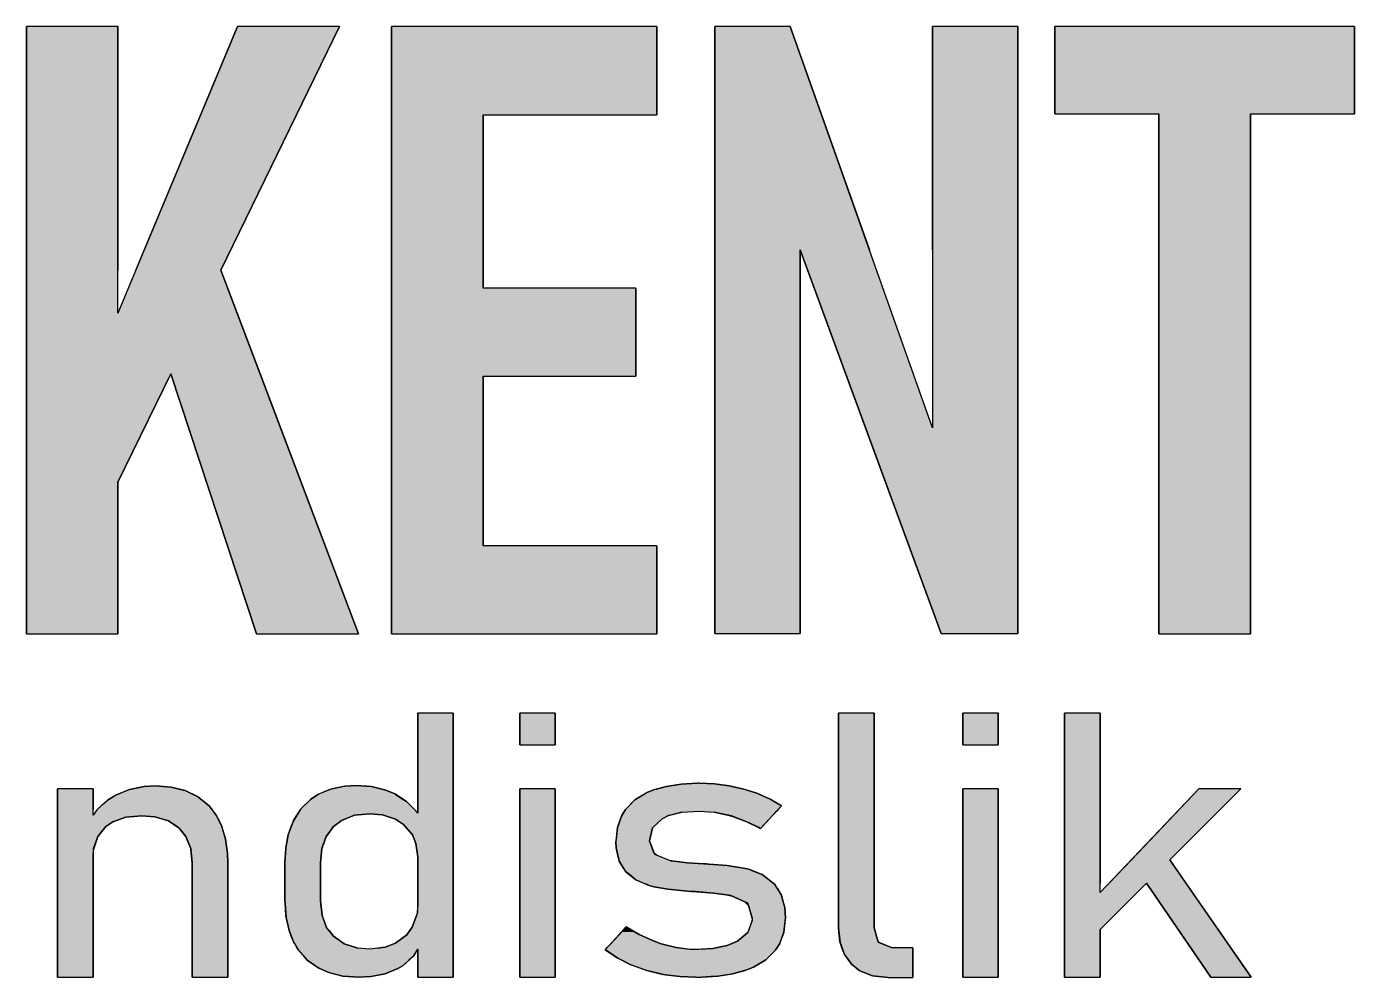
# Model space of a CAD drawing. Extents: x -2905 to 5507, y 1609 to 5809.
# Drawn here: x 5002.2 to 5058.1, y 1813.9 to 1853.9 of the extents above; entities that cross this region are included whole.
import ezdxf

# ---------------------------------------------------------------- set-up
doc = ezdxf.new("R2010")
doc.units = 0
doc.header["$MEASUREMENT"] = 0
doc.layers.get('0').update_dxf_attribs({"linetype": 'CONTINUOUS'})

# ---------------------------------------------------------------- blocks, each defined once
blk = doc.blocks.new('*U94')
at = {"color": 152, "linetype": 'Continuous'}
for p, q in [((163.359, -33.675), (163.359, -30)), ((175.961, -30), (175.961, -33.675)), ((167.738, -55.556), (167.738, -33.675)), ((171.582, -33.675), (171.582, -55.556))]:
    blk.add_line(p, q, dxfattribs=at)
at = {"color": 152, "linetype": 'Continuous', "extrusion": (0, 0, -1)}
for points in [[(-163.359, -30), (-175.961, -33.675), (-163.359, -33.675)], [(-163.359, -30), (-175.961, -30), (-175.961, -33.675)], [(-167.738, -33.675), (-171.582, -55.556), (-167.738, -55.556)], [(-167.738, -33.675), (-171.582, -33.675), (-171.582, -55.556)]]:
    blk.add_solid(points, dxfattribs=at)
blk = doc.blocks.new('*U95')
at = {"color": 152, "linetype": 'Continuous'}
for p, q in [((149.058, -39.401), (149.058, -30)), ((152.219, -30), (155.558, -39.401)), ((158.215, -39.401), (158.215, -30)), ((161.795, -30), (161.795, -39.401)), ((149.058, -55.542), (149.058, -39.401)), ((155.395, -46.879), (152.645, -39.401)), ((152.645, -39.401), (152.645, -55.542)), ((161.795, -39.401), (161.795, -46.879)), ((158.581, -55.542), (155.395, -46.879)), ((161.795, -46.879), (161.795, -55.542))]:
    blk.add_line(p, q, dxfattribs=at)
at = {"color": 152, "linetype": 'Continuous', "extrusion": (0, 0, -1)}
for points in [[(-149.058, -30), (-155.558, -39.401), (-149.058, -39.401)], [(-149.058, -30), (-152.219, -30), (-155.558, -39.401)], [(-158.215, -30), (-161.795, -39.401), (-158.215, -39.401)], [(-158.215, -30), (-161.795, -30), (-161.795, -39.401)], [(-149.058, -39.401), (-152.645, -55.542), (-149.058, -55.542)], [(-149.058, -39.401), (-152.645, -39.401), (-152.645, -55.542)], [(-152.645, -39.401), (-158.215, -46.879), (-155.395, -46.879)], [(-152.645, -39.401), (-155.558, -39.401), (-158.215, -46.879)], [(-158.215, -39.401), (-161.795, -46.879), (-158.215, -46.879)], [(-158.215, -39.401), (-161.795, -39.401), (-161.795, -46.879)], [(-155.395, -46.879), (-161.795, -55.542), (-158.581, -55.542)], [(-155.395, -46.879), (-161.795, -46.879), (-161.795, -55.542)]]:
    blk.add_solid(points, dxfattribs=at)
blk = doc.blocks.new('*U96')
at = {"color": 152, "linetype": 'Continuous'}
for p, q in [((135.462, -33.709), (135.462, -30)), ((146.615, -30), (146.615, -33.709)), ((135.462, -41.005), (135.462, -33.709)), ((139.306, -33.709), (139.306, -41.005)), ((135.462, -44.713), (135.462, -41.005)), ((145.735, -41.005), (145.735, -44.713)), ((135.462, -51.847), (135.462, -44.713)), ((139.306, -44.713), (139.306, -51.847)), ((135.462, -55.556), (135.462, -51.847)), ((146.615, -51.847), (146.615, -55.556))]:
    blk.add_line(p, q, dxfattribs=at)
at = {"color": 152, "linetype": 'Continuous', "extrusion": (0, 0, -1)}
for points in [[(-135.462, -30), (-146.615, -33.709), (-135.462, -33.709)], [(-135.462, -30), (-146.615, -30), (-146.615, -33.709)], [(-135.462, -33.709), (-139.306, -41.005), (-135.462, -41.005)], [(-135.462, -33.709), (-139.306, -33.709), (-139.306, -41.005)], [(-135.462, -41.005), (-145.735, -44.713), (-135.462, -44.713)], [(-135.462, -41.005), (-145.735, -41.005), (-145.735, -44.713)], [(-135.462, -44.713), (-139.306, -51.847), (-135.462, -51.847)], [(-135.462, -44.713), (-139.306, -44.713), (-139.306, -51.847)], [(-135.462, -51.847), (-146.615, -55.556), (-135.462, -55.556)], [(-135.462, -51.847), (-146.615, -51.847), (-146.615, -55.556)]]:
    blk.add_solid(points, dxfattribs=at)
blk = doc.blocks.new('*U97')
at = {"color": 152, "linetype": 'Continuous'}
for p, q in [((120.105, -40.253), (120.105, -30)), ((123.949, -30), (123.949, -40.253)), ((124.7, -40.253), (128.978, -30)), ((133.262, -30), (128.281, -40.253)), ((120.105, -42.054), (120.105, -40.253)), ((128.281, -40.253), (128.962, -42.054)), ((120.105, -44.612), (120.105, -42.054)), ((128.962, -42.054), (129.931, -44.612)), ((120.105, -49.173), (120.105, -44.612)), ((126.169, -44.612), (123.949, -49.173)), ((129.783, -55.556), (126.169, -44.612)), ((129.931, -44.612), (134.074, -55.556)), ((120.105, -55.556), (120.105, -49.173)), ((123.949, -49.173), (123.949, -55.556))]:
    blk.add_line(p, q, dxfattribs=at)
at = {"color": 152, "linetype": 'Continuous', "extrusion": (0, 0, -1)}
for points in [[(-120.105, -30), (-123.949, -40.253), (-120.105, -40.253)], [(-120.105, -30), (-123.949, -30), (-123.949, -40.253)], [(-128.978, -30), (-128.281, -40.253), (-124.7, -40.253)], [(-128.978, -30), (-133.262, -30), (-128.281, -40.253)], [(-120.105, -40.253), (-123.949, -42.054), (-120.105, -42.054)], [(-120.105, -40.253), (-123.949, -40.253), (-123.949, -42.054)], [(-124.7, -40.253), (-128.962, -42.054), (-123.949, -42.054)], [(-124.7, -40.253), (-128.281, -40.253), (-128.962, -42.054)], [(-120.105, -42.054), (-129.931, -44.612), (-120.105, -44.612)], [(-120.105, -42.054), (-128.962, -42.054), (-129.931, -44.612)], [(-120.105, -44.612), (-123.949, -49.173), (-120.105, -49.173)], [(-120.105, -44.612), (-126.169, -44.612), (-123.949, -49.173)], [(-126.169, -44.612), (-134.074, -55.556), (-129.783, -55.556)], [(-126.169, -44.612), (-129.931, -44.612), (-134.074, -55.556)], [(-120.105, -49.173), (-123.949, -55.556), (-120.105, -55.556)], [(-120.105, -49.173), (-123.949, -49.173), (-123.949, -55.556)]]:
    blk.add_solid(points, dxfattribs=at)
blk = doc.blocks.new('*U106')
at = {"color": 8, "linetype": 'Continuous'}
for p, q in [((146.596, -62.088), (147.024, -61.971)), ((147.024, -61.971), (147.188, -61.947)), ((147.188, -61.947), (147.64, -61.879)), ((147.64, -61.879), (147.867, -61.867)), ((147.867, -61.867), (148.322, -61.842)), ((148.409, -61.842), (149.042, -61.867)), ((149.042, -61.867), (149.137, -61.879)), ((149.137, -61.879), (149.658, -61.947)), ((149.658, -61.947), (149.765, -61.971)), ((149.765, -61.971), (150.273, -62.088)), ((145.451, -62.789), (145.689, -62.543)), ((145.689, -62.543), (145.74, -62.513)), ((145.74, -62.513), (146.155, -62.26)), ((146.155, -62.26), (146.206, -62.23)), ((146.206, -62.23), (146.483, -62.119)), ((146.483, -62.119), (146.596, -62.088)), ((150.273, -62.088), (150.372, -62.119)), ((150.372, -62.119), (150.728, -62.23)), ((150.728, -62.23), (150.826, -62.26)), ((150.826, -62.26), (151.386, -62.513)), ((151.386, -62.513), (151.44, -62.543)), ((151.44, -62.543), (151.866, -62.789)), ((145.142, -63.196), (145.228, -63.06)), ((145.228, -63.06), (145.26, -63.01)), ((145.26, -63.01), (145.302, -62.943)), ((145.302, -62.943), (145.451, -62.789)), ((147.67, -63.06), (147.129, -63.196)), ((149.76, -63.216), (149.03, -63.06)), ((151.613, -63.06), (151.467, -63.216)), ((151.66, -63.01), (151.613, -63.06)), ((151.722, -62.943), (151.66, -63.01)), ((151.866, -62.789), (151.722, -62.943)), ((144.957, -63.706), (145.093, -63.331)), ((145.093, -63.331), (145.14, -63.202)), ((145.14, -63.202), (145.142, -63.196)), ((146.84, -63.331), (146.453, -63.706)), ((147.104, -63.202), (146.84, -63.331)), ((147.129, -63.196), (147.104, -63.202)), ((150.408, -63.46), (149.76, -63.216)), ((150.942, -63.718), (150.408, -63.46)), ((151.239, -63.46), (150.998, -63.718)), ((151.467, -63.216), (151.239, -63.46)), ((144.9, -64.259), (144.956, -63.718)), ((144.956, -63.718), (144.957, -63.706)), ((146.44, -63.718), (146.302, -64.259)), ((146.453, -63.706), (146.44, -63.718)), ((150.98, -63.737), (150.942, -63.718)), ((150.998, -63.718), (150.98, -63.737)), ((144.896, -64.297), (144.9, -64.259)), ((144.908, -64.561), (144.896, -64.297)), ((144.966, -64.827), (144.908, -64.561)), ((146.302, -64.259), (146.316, -64.297)), ((146.316, -64.297), (146.416, -64.561)), ((146.416, -64.561), (146.516, -64.827)), ((145.028, -65.106), (144.966, -64.827)), ((145.031, -65.121), (145.028, -65.106)), ((145.07, -65.183), (145.031, -65.121)), ((145.098, -65.226), (145.07, -65.183)), ((145.102, -65.232), (145.098, -65.226)), ((145.109, -65.244), (145.102, -65.232)), ((145.149, -65.306), (145.109, -65.244)), ((145.204, -65.392), (145.149, -65.306)), ((146.516, -64.827), (147.206, -65.106)), ((147.206, -65.106), (147.344, -65.121)), ((147.344, -65.121), (147.886, -65.183)), ((147.886, -65.183), (148.599, -65.226)), ((148.599, -65.226), (148.692, -65.232)), ((148.692, -65.232), (148.778, -65.244)), ((148.806, -65.244), (149.571, -65.306)), ((149.571, -65.306), (150.174, -65.392)), ((145.243, -65.453), (145.204, -65.392)), ((145.302, -65.546), (145.243, -65.453)), ((145.462, -65.681), (145.302, -65.546)), ((145.732, -65.909), (145.462, -65.681)), ((146.045, -66.038), (145.732, -65.909)), ((150.174, -65.392), (150.482, -65.453)), ((150.482, -65.453), (150.709, -65.546)), ((150.709, -65.546), (151.042, -65.681)), ((151.042, -65.681), (151.344, -65.909)), ((151.344, -65.909), (151.516, -66.038)), ((146.209, -66.106), (146.045, -66.038)), ((146.298, -66.143), (146.209, -66.106)), ((146.489, -66.192), (146.298, -66.143)), ((147.074, -66.296), (146.489, -66.192)), ((147.763, -66.37), (147.074, -66.296)), ((147.904, -66.382), (147.836, -66.37)), ((148.064, -66.389), (147.904, -66.382)), ((148.237, -66.395), (148.064, -66.389)), ((149.005, -66.462), (148.237, -66.395)), ((149.451, -66.524), (149.005, -66.462)), ((151.516, -66.038), (151.577, -66.106)), ((151.577, -66.106), (151.601, -66.143)), ((151.601, -66.143), (151.633, -66.192)), ((151.633, -66.192), (151.7, -66.296)), ((151.7, -66.296), (151.748, -66.37)), ((151.748, -66.37), (151.756, -66.382)), ((151.756, -66.382), (151.76, -66.389)), ((151.76, -66.389), (151.764, -66.395)), ((151.764, -66.395), (151.808, -66.462)), ((151.808, -66.462), (151.848, -66.524)), ((149.73, -66.562), (149.451, -66.524)), ((150.444, -66.891), (149.73, -66.562)), ((150.494, -67.065), (150.444, -66.891)), ((151.848, -66.524), (151.858, -66.562)), ((151.858, -66.562), (151.948, -66.891)), ((151.948, -66.891), (151.995, -67.065)), ((150.452, -68.099), (150.639, -67.569)), ((150.623, -67.514), (150.494, -67.065)), ((150.639, -67.569), (150.623, -67.514)), ((152.02, -67.569), (151.965, -68.099)), ((151.995, -67.065), (152.026, -67.514)), ((152.026, -67.514), (152.02, -67.569)), ((145.039, -68.197), (145.129, -68.099)), ((145.129, -68.099), (145.326, -67.884)), ((145.326, -67.884), (145.702, -68.099)), ((145.702, -68.099), (145.874, -68.197)), ((150.014, -68.487), (150.445, -68.117)), ((150.445, -68.117), (150.452, -68.099)), ((151.958, -68.117), (151.82, -68.487)), ((151.965, -68.099), (151.958, -68.117)), ((144.531, -68.751), (144.678, -68.591)), ((144.678, -68.591), (144.802, -68.456)), ((144.802, -68.456), (145.039, -68.197)), ((145.874, -68.197), (146.434, -68.456)), ((146.434, -68.456), (146.803, -68.591)), ((146.803, -68.591), (147.43, -68.751)), ((148.975, -68.794), (149.571, -68.671)), ((149.571, -68.671), (149.719, -68.61)), ((149.719, -68.61), (150.014, -68.487)), ((151.733, -68.671), (151.652, -68.794)), ((151.774, -68.61), (151.733, -68.671)), ((151.82, -68.487), (151.774, -68.61)), ((144.448, -68.842), (144.451, -68.839)), ((144.505, -68.88), (144.448, -68.842)), ((144.451, -68.839), (144.531, -68.751)), ((144.976, -69.194), (144.505, -68.88)), ((145.12, -69.268), (144.976, -69.194)), ((147.43, -68.751), (148.098, -68.839)), ((148.098, -68.839), (148.975, -68.794)), ((151.277, -69.194), (151.202, -69.268)), ((151.596, -68.88), (151.277, -69.194)), ((151.621, -68.842), (151.596, -68.88)), ((151.623, -68.839), (151.621, -68.842)), ((151.652, -68.794), (151.623, -68.839)), ((145.527, -69.476), (145.12, -69.268)), ((145.803, -69.575), (145.527, -69.476)), ((146.177, -69.711), (145.803, -69.575)), ((146.194, -69.717), (146.177, -69.711)), ((146.783, -69.858), (146.194, -69.717)), ((150.306, -69.717), (149.793, -69.858)), ((150.328, -69.711), (150.306, -69.717)), ((150.679, -69.575), (150.328, -69.711)), ((150.848, -69.476), (150.679, -69.575)), ((151.202, -69.268), (150.848, -69.476)), ((146.809, -69.865), (146.783, -69.858)), ((146.987, -69.895), (146.809, -69.865)), ((147.461, -69.957), (146.987, -69.895)), ((147.603, -69.975), (147.461, -69.957)), ((148.249, -70), (147.603, -69.975)), ((148.894, -69.975), (148.507, -70)), ((149.184, -69.957), (148.894, -69.975)), ((149.564, -69.895), (149.184, -69.957)), ((149.755, -69.865), (149.564, -69.895)), ((149.793, -69.858), (149.755, -69.865))]:
    blk.add_line(p, q, dxfattribs=at)
at = {"color": 8, "linetype": 'Continuous', "extrusion": (0, 0, -1)}
for points in [[(-147.024, -61.971), (-150.273, -62.088), (-146.596, -62.088)], [(-147.188, -61.947), (-149.765, -61.971), (-147.024, -61.971)], [(-147.024, -61.971), (-149.765, -61.971), (-150.273, -62.088)], [(-147.64, -61.879), (-149.658, -61.947), (-147.188, -61.947)], [(-147.188, -61.947), (-149.658, -61.947), (-149.765, -61.971)], [(-147.867, -61.867), (-149.137, -61.879), (-147.64, -61.879)], [(-147.64, -61.879), (-149.137, -61.879), (-149.658, -61.947)], [(-148.322, -61.842), (-149.042, -61.867), (-147.867, -61.867)], [(-147.867, -61.867), (-149.042, -61.867), (-149.137, -61.879)], [(-148.322, -61.842), (-148.409, -61.842), (-149.042, -61.867)], [(-145.689, -62.543), (-151.866, -62.789), (-145.451, -62.789)], [(-145.74, -62.513), (-151.44, -62.543), (-145.689, -62.543)], [(-145.689, -62.543), (-151.44, -62.543), (-151.866, -62.789)], [(-146.155, -62.26), (-151.386, -62.513), (-145.74, -62.513)], [(-145.74, -62.513), (-151.386, -62.513), (-151.44, -62.543)], [(-146.206, -62.23), (-150.826, -62.26), (-146.155, -62.26)], [(-146.155, -62.26), (-150.826, -62.26), (-151.386, -62.513)], [(-146.483, -62.119), (-150.728, -62.23), (-146.206, -62.23)], [(-146.206, -62.23), (-150.728, -62.23), (-150.826, -62.26)], [(-146.596, -62.088), (-150.372, -62.119), (-146.483, -62.119)], [(-146.483, -62.119), (-150.372, -62.119), (-150.728, -62.23)], [(-146.596, -62.088), (-150.273, -62.088), (-150.372, -62.119)], [(-145.228, -63.06), (-147.129, -63.196), (-145.142, -63.196)], [(-145.26, -63.01), (-147.67, -63.06), (-145.228, -63.06)], [(-145.228, -63.06), (-147.67, -63.06), (-147.129, -63.196)], [(-145.302, -62.943), (-151.66, -63.01), (-145.26, -63.01)], [(-145.26, -63.01), (-148.404, -63.01), (-147.67, -63.06)], [(-145.451, -62.789), (-151.722, -62.943), (-145.302, -62.943)], [(-145.302, -62.943), (-151.722, -62.943), (-151.66, -63.01)], [(-145.451, -62.789), (-151.866, -62.789), (-151.722, -62.943)], [(-148.404, -63.01), (-151.613, -63.06), (-149.03, -63.06)], [(-148.404, -63.01), (-151.66, -63.01), (-151.613, -63.06)], [(-149.03, -63.06), (-151.467, -63.216), (-149.76, -63.216)], [(-149.03, -63.06), (-151.613, -63.06), (-151.467, -63.216)], [(-145.093, -63.331), (-146.453, -63.706), (-144.957, -63.706)], [(-145.14, -63.202), (-146.84, -63.331), (-145.093, -63.331)], [(-145.093, -63.331), (-146.84, -63.331), (-146.453, -63.706)], [(-145.142, -63.196), (-147.104, -63.202), (-145.14, -63.202)], [(-145.14, -63.202), (-147.104, -63.202), (-146.84, -63.331)], [(-145.142, -63.196), (-147.129, -63.196), (-147.104, -63.202)], [(-149.76, -63.216), (-151.239, -63.46), (-150.408, -63.46)], [(-149.76, -63.216), (-151.467, -63.216), (-151.239, -63.46)], [(-150.408, -63.46), (-150.998, -63.718), (-150.942, -63.718)], [(-150.408, -63.46), (-151.239, -63.46), (-150.998, -63.718)], [(-144.956, -63.718), (-146.302, -64.259), (-144.9, -64.259)], [(-144.957, -63.706), (-146.44, -63.718), (-144.956, -63.718)], [(-144.956, -63.718), (-146.44, -63.718), (-146.302, -64.259)], [(-144.957, -63.706), (-146.453, -63.706), (-146.44, -63.718)], [(-150.942, -63.718), (-150.998, -63.718), (-150.98, -63.737)], [(-144.9, -64.259), (-146.316, -64.297), (-144.896, -64.297)], [(-144.896, -64.297), (-146.416, -64.561), (-144.908, -64.561)], [(-144.896, -64.297), (-146.316, -64.297), (-146.416, -64.561)], [(-144.9, -64.259), (-146.302, -64.259), (-146.316, -64.297)], [(-144.908, -64.561), (-146.516, -64.827), (-144.966, -64.827)], [(-144.908, -64.561), (-146.416, -64.561), (-146.516, -64.827)], [(-144.966, -64.827), (-147.206, -65.106), (-145.028, -65.106)], [(-144.966, -64.827), (-146.516, -64.827), (-147.206, -65.106)], [(-145.028, -65.106), (-147.344, -65.121), (-145.031, -65.121)], [(-145.028, -65.106), (-147.206, -65.106), (-147.344, -65.121)], [(-145.031, -65.121), (-147.886, -65.183), (-145.07, -65.183)], [(-145.031, -65.121), (-147.344, -65.121), (-147.886, -65.183)], [(-145.07, -65.183), (-148.599, -65.226), (-145.098, -65.226)], [(-145.07, -65.183), (-147.886, -65.183), (-148.599, -65.226)], [(-145.098, -65.226), (-148.692, -65.232), (-145.102, -65.232)], [(-145.098, -65.226), (-148.599, -65.226), (-148.692, -65.232)], [(-145.102, -65.232), (-148.778, -65.244), (-145.109, -65.244)], [(-145.102, -65.232), (-148.692, -65.232), (-148.778, -65.244)], [(-145.109, -65.244), (-149.571, -65.306), (-145.149, -65.306)], [(-145.109, -65.244), (-148.806, -65.244), (-149.571, -65.306)], [(-145.149, -65.306), (-150.174, -65.392), (-145.204, -65.392)], [(-145.149, -65.306), (-149.571, -65.306), (-150.174, -65.392)], [(-145.204, -65.392), (-150.482, -65.453), (-145.243, -65.453)], [(-145.204, -65.392), (-150.174, -65.392), (-150.482, -65.453)], [(-145.243, -65.453), (-150.709, -65.546), (-145.302, -65.546)], [(-145.243, -65.453), (-150.482, -65.453), (-150.709, -65.546)], [(-145.302, -65.546), (-151.042, -65.681), (-145.462, -65.681)], [(-145.302, -65.546), (-150.709, -65.546), (-151.042, -65.681)], [(-145.462, -65.681), (-151.344, -65.909), (-145.732, -65.909)], [(-145.462, -65.681), (-151.042, -65.681), (-151.344, -65.909)], [(-145.732, -65.909), (-151.516, -66.038), (-146.045, -66.038)], [(-145.732, -65.909), (-151.344, -65.909), (-151.516, -66.038)], [(-146.045, -66.038), (-151.577, -66.106), (-146.209, -66.106)], [(-146.045, -66.038), (-151.516, -66.038), (-151.577, -66.106)], [(-146.209, -66.106), (-151.601, -66.143), (-146.298, -66.143)], [(-146.209, -66.106), (-151.577, -66.106), (-151.601, -66.143)], [(-146.298, -66.143), (-151.633, -66.192), (-146.489, -66.192)], [(-146.298, -66.143), (-151.601, -66.143), (-151.633, -66.192)], [(-146.489, -66.192), (-151.7, -66.296), (-147.074, -66.296)], [(-146.489, -66.192), (-151.633, -66.192), (-151.7, -66.296)], [(-147.074, -66.296), (-151.748, -66.37), (-147.763, -66.37)], [(-147.074, -66.296), (-151.7, -66.296), (-151.748, -66.37)], [(-147.836, -66.37), (-151.756, -66.382), (-147.904, -66.382)], [(-147.836, -66.37), (-151.748, -66.37), (-151.756, -66.382)], [(-147.904, -66.382), (-151.76, -66.389), (-148.064, -66.389)], [(-147.904, -66.382), (-151.756, -66.382), (-151.76, -66.389)], [(-148.064, -66.389), (-151.764, -66.395), (-148.237, -66.395)], [(-148.064, -66.389), (-151.76, -66.389), (-151.764, -66.395)], [(-148.237, -66.395), (-151.808, -66.462), (-149.005, -66.462)], [(-148.237, -66.395), (-151.764, -66.395), (-151.808, -66.462)], [(-149.005, -66.462), (-151.848, -66.524), (-149.451, -66.524)], [(-149.005, -66.462), (-151.808, -66.462), (-151.848, -66.524)], [(-149.451, -66.524), (-151.858, -66.562), (-149.73, -66.562)], [(-149.451, -66.524), (-151.848, -66.524), (-151.858, -66.562)], [(-149.73, -66.562), (-151.948, -66.891), (-150.444, -66.891)], [(-149.73, -66.562), (-151.858, -66.562), (-151.948, -66.891)], [(-150.444, -66.891), (-151.995, -67.065), (-150.494, -67.065)], [(-150.444, -66.891), (-151.948, -66.891), (-151.995, -67.065)], [(-150.639, -67.569), (-151.965, -68.099), (-150.452, -68.099)], [(-150.494, -67.065), (-152.026, -67.514), (-150.623, -67.514)], [(-150.494, -67.065), (-151.995, -67.065), (-152.026, -67.514)], [(-150.623, -67.514), (-152.02, -67.569), (-150.639, -67.569)], [(-150.623, -67.514), (-152.026, -67.514), (-152.02, -67.569)], [(-150.639, -67.569), (-152.02, -67.569), (-151.965, -68.099)], [(-145.129, -68.099), (-145.874, -68.197), (-145.039, -68.197)], [(-145.326, -67.884), (-145.702, -68.099), (-145.129, -68.099)], [(-145.129, -68.099), (-145.702, -68.099), (-145.874, -68.197)], [(-150.445, -68.117), (-151.82, -68.487), (-150.014, -68.487)], [(-150.452, -68.099), (-151.958, -68.117), (-150.445, -68.117)], [(-150.445, -68.117), (-151.958, -68.117), (-151.82, -68.487)], [(-150.452, -68.099), (-151.965, -68.099), (-151.958, -68.117)], [(-144.678, -68.591), (-147.43, -68.751), (-144.531, -68.751)], [(-144.802, -68.456), (-146.803, -68.591), (-144.678, -68.591)], [(-144.678, -68.591), (-146.803, -68.591), (-147.43, -68.751)], [(-145.039, -68.197), (-146.434, -68.456), (-144.802, -68.456)], [(-144.802, -68.456), (-146.434, -68.456), (-146.803, -68.591)], [(-145.039, -68.197), (-145.874, -68.197), (-146.434, -68.456)], [(-149.571, -68.671), (-151.652, -68.794), (-148.975, -68.794)], [(-149.719, -68.61), (-151.733, -68.671), (-149.571, -68.671)], [(-149.571, -68.671), (-151.733, -68.671), (-151.652, -68.794)], [(-150.014, -68.487), (-151.774, -68.61), (-149.719, -68.61)], [(-149.719, -68.61), (-151.774, -68.61), (-151.733, -68.671)], [(-150.014, -68.487), (-151.82, -68.487), (-151.774, -68.61)], [(-144.451, -68.839), (-151.621, -68.842), (-144.448, -68.842)], [(-144.448, -68.842), (-151.596, -68.88), (-144.505, -68.88)], [(-144.448, -68.842), (-151.621, -68.842), (-151.596, -68.88)], [(-144.531, -68.751), (-148.098, -68.839), (-144.451, -68.839)], [(-144.451, -68.839), (-151.623, -68.839), (-151.621, -68.842)], [(-144.505, -68.88), (-151.277, -69.194), (-144.976, -69.194)], [(-144.505, -68.88), (-151.596, -68.88), (-151.277, -69.194)], [(-144.531, -68.751), (-147.43, -68.751), (-148.098, -68.839)], [(-144.976, -69.194), (-151.202, -69.268), (-145.12, -69.268)], [(-144.976, -69.194), (-151.277, -69.194), (-151.202, -69.268)], [(-148.975, -68.794), (-151.623, -68.839), (-148.098, -68.839)], [(-148.975, -68.794), (-151.652, -68.794), (-151.623, -68.839)], [(-145.12, -69.268), (-150.848, -69.476), (-145.527, -69.476)], [(-145.12, -69.268), (-151.202, -69.268), (-150.848, -69.476)], [(-145.527, -69.476), (-150.679, -69.575), (-145.803, -69.575)], [(-145.527, -69.476), (-150.848, -69.476), (-150.679, -69.575)], [(-145.803, -69.575), (-150.328, -69.711), (-146.177, -69.711)], [(-145.803, -69.575), (-150.679, -69.575), (-150.328, -69.711)], [(-146.177, -69.711), (-150.306, -69.717), (-146.194, -69.717)], [(-146.177, -69.711), (-150.328, -69.711), (-150.306, -69.717)], [(-146.194, -69.717), (-149.793, -69.858), (-146.783, -69.858)], [(-146.194, -69.717), (-150.306, -69.717), (-149.793, -69.858)], [(-146.783, -69.858), (-149.755, -69.865), (-146.809, -69.865)], [(-146.783, -69.858), (-149.793, -69.858), (-149.755, -69.865)], [(-146.809, -69.865), (-149.564, -69.895), (-146.987, -69.895)], [(-146.809, -69.865), (-149.755, -69.865), (-149.564, -69.895)], [(-146.987, -69.895), (-149.184, -69.957), (-147.461, -69.957)], [(-146.987, -69.895), (-149.564, -69.895), (-149.184, -69.957)], [(-147.461, -69.957), (-148.894, -69.975), (-147.603, -69.975)], [(-147.461, -69.957), (-149.184, -69.957), (-148.894, -69.975)], [(-147.603, -69.975), (-148.507, -70), (-148.249, -70)], [(-147.603, -69.975), (-148.894, -69.975), (-148.507, -70)]]:
    blk.add_solid(points, dxfattribs=at)
blk = doc.blocks.new('*U119')
at = {"color": 8, "linetype": 'Continuous'}
for p, q in [((163.771, -66.036), (163.771, -58.887)), ((165.266, -58.887), (165.266, -66.036)), ((166.576, -65.058), (169.419, -62.068)), ((171.178, -62.068), (168.194, -65.058)), ((165.646, -66.036), (166.576, -65.058)), ((168.194, -65.058), (168.872, -66.036)), ((163.771, -66.436), (163.771, -66.036)), ((163.771, -67.986), (163.771, -66.436)), ((166.816, -66.436), (165.266, -67.986)), ((167.216, -66.036), (166.816, -66.436)), ((169.917, -69.998), (167.216, -66.036)), ((168.872, -66.036), (171.615, -69.998)), ((163.771, -69.998), (163.771, -67.986)), ((165.266, -67.986), (165.266, -69.998))]:
    blk.add_line(p, q, dxfattribs=at)
at = {"color": 8, "linetype": 'Continuous', "extrusion": (0, 0, -1)}
for points in [[(-163.771, -58.887), (-165.266, -66.036), (-163.771, -66.036)], [(-163.771, -58.887), (-165.266, -58.887), (-165.266, -66.036)], [(-169.419, -62.068), (-168.194, -65.058), (-166.576, -65.058)], [(-169.419, -62.068), (-171.178, -62.068), (-168.194, -65.058)], [(-166.576, -65.058), (-168.872, -66.036), (-165.646, -66.036)], [(-166.576, -65.058), (-168.194, -65.058), (-168.872, -66.036)], [(-163.771, -66.036), (-165.266, -66.436), (-163.771, -66.436)], [(-163.771, -66.036), (-165.266, -66.036), (-165.266, -66.436)], [(-163.771, -66.436), (-165.266, -67.986), (-163.771, -67.986)], [(-163.771, -66.436), (-166.816, -66.436), (-165.266, -67.986)], [(-165.646, -66.036), (-166.816, -66.436), (-165.266, -66.436)], [(-165.646, -66.036), (-167.216, -66.036), (-166.816, -66.436)], [(-167.216, -66.036), (-171.615, -69.998), (-169.917, -69.998)], [(-167.216, -66.036), (-168.872, -66.036), (-171.615, -69.998)], [(-163.771, -67.986), (-165.266, -69.998), (-163.771, -69.998)], [(-163.771, -67.986), (-165.266, -67.986), (-165.266, -69.998)]]:
    blk.add_solid(points, dxfattribs=at)
blk = doc.blocks.new('*U120')
at = {"color": 8, "linetype": 'Continuous'}
for p, q in [((159.483, -60.216), (159.483, -58.887)), ((160.978, -58.887), (160.978, -60.216))]:
    blk.add_line(p, q, dxfattribs=at)
at = {"color": 8, "linetype": 'Continuous', "extrusion": (0, 0, -1)}
for points in [[(-159.483, -58.887), (-160.978, -60.216), (-159.483, -60.216)], [(-159.483, -58.887), (-160.978, -58.887), (-160.978, -60.216)]]:
    blk.add_solid(points, dxfattribs=at)
blk = doc.blocks.new('*U121')
at = {"color": 8, "linetype": 'Continuous'}
for p, q in [((159.483, -69.998), (159.483, -62.068)), ((160.978, -62.068), (160.978, -69.998))]:
    blk.add_line(p, q, dxfattribs=at)
at = {"color": 8, "linetype": 'Continuous', "extrusion": (0, 0, -1)}
for points in [[(-159.483, -62.068), (-160.978, -69.998), (-159.483, -69.998)], [(-159.483, -62.068), (-160.978, -62.068), (-160.978, -69.998)]]:
    blk.add_solid(points, dxfattribs=at)
blk = doc.blocks.new('*U122')
at = {"color": 8, "linetype": 'Continuous'}
for p, q in [((154.259, -67.925), (154.259, -58.887)), ((155.754, -58.887), (155.754, -67.925)), ((154.32, -68.522), (154.259, -67.925)), ((155.754, -67.925), (155.924, -68.522)), ((154.321, -68.534), (154.32, -68.522)), ((154.402, -68.762), (154.321, -68.534)), ((155.924, -68.522), (155.955, -68.534)), ((155.955, -68.534), (156.52, -68.762)), ((154.506, -69.051), (154.402, -68.762)), ((154.813, -69.463), (154.506, -69.051)), ((157.379, -68.762), (157.379, -69.051)), ((157.379, -69.051), (157.379, -69.463)), ((155.152, -69.727), (154.813, -69.463)), ((155.693, -69.943), (155.152, -69.727)), ((157.379, -69.463), (157.379, -69.727)), ((157.379, -69.727), (157.379, -69.943)), ((156.351, -70.01), (155.693, -69.943)), ((157.379, -69.943), (157.379, -70.01))]:
    blk.add_line(p, q, dxfattribs=at)
at = {"color": 8, "linetype": 'Continuous', "extrusion": (0, 0, -1)}
for points in [[(-154.259, -58.887), (-155.754, -67.925), (-154.259, -67.925)], [(-154.259, -58.887), (-155.754, -58.887), (-155.754, -67.925)], [(-154.259, -67.925), (-155.924, -68.522), (-154.32, -68.522)], [(-154.259, -67.925), (-155.754, -67.925), (-155.924, -68.522)], [(-154.32, -68.522), (-155.955, -68.534), (-154.321, -68.534)], [(-154.32, -68.522), (-155.924, -68.522), (-155.955, -68.534)], [(-154.321, -68.534), (-156.52, -68.762), (-154.402, -68.762)], [(-154.321, -68.534), (-155.955, -68.534), (-156.52, -68.762)], [(-154.402, -68.762), (-157.379, -69.051), (-154.506, -69.051)], [(-154.402, -68.762), (-157.379, -68.762), (-157.379, -69.051)], [(-154.506, -69.051), (-157.379, -69.463), (-154.813, -69.463)], [(-154.506, -69.051), (-157.379, -69.051), (-157.379, -69.463)], [(-154.813, -69.463), (-157.379, -69.727), (-155.152, -69.727)], [(-154.813, -69.463), (-157.379, -69.463), (-157.379, -69.727)], [(-155.152, -69.727), (-157.379, -69.943), (-155.693, -69.943)], [(-155.152, -69.727), (-157.379, -69.727), (-157.379, -69.943)], [(-155.693, -69.943), (-157.379, -70.01), (-156.351, -70.01)], [(-155.693, -69.943), (-157.379, -69.943), (-157.379, -70.01)]]:
    blk.add_solid(points, dxfattribs=at)
blk = doc.blocks.new('*U124')
at = {"color": 8, "linetype": 'Continuous'}
for p, q in [((140.847, -69.998), (140.847, -62.068)), ((142.342, -62.068), (142.342, -69.998))]:
    blk.add_line(p, q, dxfattribs=at)
at = {"color": 8, "linetype": 'Continuous', "extrusion": (0, 0, -1)}
for points in [[(-140.847, -62.068), (-142.342, -69.998), (-140.847, -69.998)], [(-140.847, -62.068), (-142.342, -62.068), (-142.342, -69.998)]]:
    blk.add_solid(points, dxfattribs=at)
blk = doc.blocks.new('*U125')
at = {"color": 8, "linetype": 'Continuous'}
for p, q in [((140.847, -60.218), (140.847, -58.889)), ((142.342, -58.889), (142.342, -60.218))]:
    blk.add_line(p, q, dxfattribs=at)
at = {"color": 8, "linetype": 'Continuous', "extrusion": (0, 0, -1)}
for points in [[(-140.847, -58.889), (-142.342, -60.218), (-140.847, -60.218)], [(-140.847, -58.889), (-142.342, -58.889), (-142.342, -60.218)]]:
    blk.add_solid(points, dxfattribs=at)
blk = doc.blocks.new('*U126')
at = {"color": 8, "linetype": 'Continuous'}
for p, q in [((136.559, -63.015), (136.559, -58.887)), ((138.054, -58.887), (138.054, -63.015)), ((132.892, -62.086), (133.405, -61.982)), ((133.405, -61.982), (133.495, -61.963)), ((133.495, -61.963), (133.975, -61.932)), ((133.975, -61.932), (134.379, -61.963)), ((134.379, -61.963), (134.621, -61.982)), ((134.621, -61.982), (135.044, -62.086)), ((131.962, -62.603), (132.05, -62.517)), ((132.05, -62.517), (132.357, -62.308)), ((132.357, -62.308), (132.402, -62.289)), ((132.402, -62.289), (132.788, -62.129)), ((132.788, -62.129), (132.892, -62.086)), ((135.044, -62.086), (135.218, -62.129)), ((135.218, -62.129), (135.6, -62.289)), ((135.6, -62.289), (135.628, -62.308)), ((135.628, -62.308), (135.952, -62.517)), ((135.952, -62.517), (136.086, -62.603)), ((131.516, -63.12), (131.527, -63.101)), ((131.527, -63.101), (131.582, -63.015)), ((131.582, -63.015), (131.644, -62.917)), ((131.644, -62.917), (131.962, -62.603)), ((136.086, -62.603), (136.399, -62.917)), ((136.399, -62.917), (136.498, -63.015)), ((138.054, -63.015), (138.054, -63.101)), ((138.054, -63.101), (138.054, -63.12)), ((131.114, -64.006), (131.235, -63.661)), ((131.235, -63.661), (131.287, -63.514)), ((131.287, -63.514), (131.33, -63.415)), ((131.33, -63.415), (131.338, -63.403)), ((131.338, -63.403), (131.473, -63.188)), ((131.473, -63.188), (131.516, -63.12)), ((133.022, -63.661), (132.768, -64.006)), ((133.212, -63.514), (133.022, -63.661)), ((133.338, -63.415), (133.212, -63.514)), ((133.354, -63.403), (133.338, -63.415)), ((133.895, -63.188), (133.354, -63.403)), ((134.547, -63.12), (133.895, -63.188)), ((135.077, -63.169), (134.547, -63.12)), ((135.63, -63.354), (135.077, -63.169)), ((135.956, -63.575), (135.63, -63.354)), ((136.332, -64.012), (135.956, -63.575)), ((138.054, -63.12), (138.054, -63.169)), ((138.054, -63.169), (138.054, -63.354)), ((138.054, -63.354), (138.054, -63.575)), ((138.054, -63.575), (138.054, -64.012)), ((131.01, -64.559), (131.101, -64.08)), ((131.101, -64.08), (131.114, -64.006)), ((132.714, -64.08), (132.541, -64.559)), ((132.768, -64.006), (132.714, -64.08)), ((136.479, -64.375), (136.332, -64.012)), ((138.054, -64.012), (138.054, -64.375)), ((130.973, -65.169), (131.008, -64.59)), ((131.008, -64.59), (131.01, -64.559)), ((132.529, -64.59), (132.469, -65.169)), ((132.541, -64.559), (132.529, -64.59)), ((136.559, -64.941), (136.479, -64.375)), ((138.054, -64.375), (138.054, -64.941)), ((130.973, -65.181), (130.973, -65.169)), ((130.973, -66.788), (130.973, -65.181)), ((132.469, -65.169), (132.468, -65.181)), ((132.468, -65.181), (132.468, -66.788)), ((136.559, -67.266), (136.559, -64.941)), ((138.054, -64.941), (138.054, -67.266)), ((130.979, -66.893), (130.973, -66.788)), ((131.016, -67.398), (130.979, -66.893)), ((132.468, -66.788), (132.48, -66.893)), ((132.48, -66.893), (132.536, -67.398)), ((131.022, -67.49), (131.016, -67.398)), ((131.116, -67.902), (131.022, -67.49)), ((132.536, -67.398), (132.571, -67.49)), ((132.571, -67.49), (132.726, -67.902)), ((136.319, -67.896), (136.559, -67.266)), ((138.054, -67.266), (138.054, -67.896)), ((131.145, -68.031), (131.116, -67.902)), ((131.242, -68.277), (131.145, -68.031)), ((132.726, -67.902), (132.828, -68.031)), ((132.828, -68.031), (133.022, -68.277)), ((136.098, -68.21), (136.319, -67.896)), ((138.054, -67.896), (138.054, -68.21)), ((131.336, -68.517), (131.242, -68.277)), ((131.383, -68.597), (131.336, -68.517)), ((131.489, -68.776), (131.383, -68.597)), ((133.022, -68.277), (133.359, -68.517)), ((133.359, -68.517), (133.471, -68.597)), ((133.471, -68.597), (134.043, -68.776)), ((135.193, -68.739), (135.63, -68.567)), ((135.63, -68.567), (136.098, -68.21)), ((138.054, -68.21), (138.054, -68.567)), ((138.054, -68.567), (138.054, -68.739)), ((131.511, -68.813), (131.489, -68.776)), ((131.515, -68.819), (131.511, -68.813)), ((131.533, -68.85), (131.515, -68.819)), ((131.769, -69.12), (131.533, -68.85)), ((131.914, -69.286), (131.769, -69.12)), ((134.87, -68.776), (135.193, -68.739)), ((136.375, -69.12), (136.187, -69.286)), ((136.54, -68.85), (136.375, -69.12)), ((136.559, -68.819), (136.54, -68.85)), ((136.559, -70), (136.559, -68.819)), ((138.054, -68.739), (138.054, -68.776)), ((138.054, -68.776), (138.054, -68.813)), ((138.054, -68.813), (138.054, -68.819)), ((138.054, -68.819), (138.054, -70)), ((132.225, -69.502), (131.914, -69.286)), ((132.394, -69.619), (132.225, -69.502)), ((132.436, -69.637), (132.394, -69.619)), ((132.813, -69.803), (132.436, -69.637)), ((133.009, -69.852), (132.813, -69.803)), ((135.313, -69.803), (135.193, -69.852)), ((135.716, -69.637), (135.313, -69.803)), ((135.747, -69.619), (135.716, -69.637)), ((135.944, -69.502), (135.747, -69.619)), ((136.187, -69.286), (135.944, -69.502)), ((133.403, -69.951), (133.009, -69.852)), ((133.65, -69.969), (133.403, -69.951)), ((134.061, -70), (133.65, -69.969)), ((134.584, -69.969), (134.061, -70)), ((134.681, -69.951), (134.584, -69.969)), ((135.193, -69.852), (134.681, -69.951))]:
    blk.add_line(p, q, dxfattribs=at)
at = {"color": 8, "linetype": 'Continuous', "extrusion": (0, 0, -1)}
for points in [[(-136.559, -58.887), (-138.054, -63.015), (-136.559, -63.015)], [(-136.559, -58.887), (-138.054, -58.887), (-138.054, -63.015)], [(-133.405, -61.982), (-135.044, -62.086), (-132.892, -62.086)], [(-133.495, -61.963), (-134.621, -61.982), (-133.405, -61.982)], [(-133.405, -61.982), (-134.621, -61.982), (-135.044, -62.086)], [(-133.975, -61.932), (-134.379, -61.963), (-133.495, -61.963)], [(-133.495, -61.963), (-134.379, -61.963), (-134.621, -61.982)], [(-132.05, -62.517), (-136.086, -62.603), (-131.962, -62.603)], [(-132.357, -62.308), (-135.952, -62.517), (-132.05, -62.517)], [(-132.05, -62.517), (-135.952, -62.517), (-136.086, -62.603)], [(-132.402, -62.289), (-135.628, -62.308), (-132.357, -62.308)], [(-132.357, -62.308), (-135.628, -62.308), (-135.952, -62.517)], [(-132.788, -62.129), (-135.6, -62.289), (-132.402, -62.289)], [(-132.402, -62.289), (-135.6, -62.289), (-135.628, -62.308)], [(-132.892, -62.086), (-135.218, -62.129), (-132.788, -62.129)], [(-132.788, -62.129), (-135.218, -62.129), (-135.6, -62.289)], [(-132.892, -62.086), (-135.044, -62.086), (-135.218, -62.129)], [(-131.527, -63.101), (-138.054, -63.12), (-131.516, -63.12)], [(-131.582, -63.015), (-136.559, -63.101), (-131.527, -63.101)], [(-131.527, -63.101), (-138.054, -63.101), (-138.054, -63.12)], [(-131.644, -62.917), (-136.498, -63.015), (-131.582, -63.015)], [(-131.582, -63.015), (-136.498, -63.015), (-136.559, -63.101)], [(-131.962, -62.603), (-136.399, -62.917), (-131.644, -62.917)], [(-131.644, -62.917), (-136.399, -62.917), (-136.498, -63.015)], [(-131.962, -62.603), (-136.086, -62.603), (-136.399, -62.917)], [(-136.559, -63.015), (-138.054, -63.101), (-136.559, -63.101)], [(-136.559, -63.015), (-138.054, -63.015), (-138.054, -63.101)], [(-131.235, -63.661), (-132.768, -64.006), (-131.114, -64.006)], [(-131.287, -63.514), (-133.022, -63.661), (-131.235, -63.661)], [(-131.235, -63.661), (-133.022, -63.661), (-132.768, -64.006)], [(-131.33, -63.415), (-133.212, -63.514), (-131.287, -63.514)], [(-131.287, -63.514), (-133.212, -63.514), (-133.022, -63.661)], [(-131.338, -63.403), (-133.338, -63.415), (-131.33, -63.415)], [(-131.33, -63.415), (-133.338, -63.415), (-133.212, -63.514)], [(-131.473, -63.188), (-133.354, -63.403), (-131.338, -63.403)], [(-131.338, -63.403), (-133.354, -63.403), (-133.338, -63.415)], [(-131.516, -63.12), (-133.895, -63.188), (-131.473, -63.188)], [(-131.473, -63.188), (-133.895, -63.188), (-133.354, -63.403)], [(-131.516, -63.12), (-134.547, -63.12), (-133.895, -63.188)], [(-134.547, -63.12), (-138.054, -63.169), (-135.077, -63.169)], [(-134.547, -63.12), (-138.054, -63.12), (-138.054, -63.169)], [(-135.077, -63.169), (-138.054, -63.354), (-135.63, -63.354)], [(-135.077, -63.169), (-138.054, -63.169), (-138.054, -63.354)], [(-135.63, -63.354), (-138.054, -63.575), (-135.956, -63.575)], [(-135.63, -63.354), (-138.054, -63.354), (-138.054, -63.575)], [(-135.956, -63.575), (-138.054, -64.012), (-136.332, -64.012)], [(-135.956, -63.575), (-138.054, -63.575), (-138.054, -64.012)], [(-131.101, -64.08), (-132.541, -64.559), (-131.01, -64.559)], [(-131.114, -64.006), (-132.714, -64.08), (-131.101, -64.08)], [(-131.101, -64.08), (-132.714, -64.08), (-132.541, -64.559)], [(-131.114, -64.006), (-132.768, -64.006), (-132.714, -64.08)], [(-136.332, -64.012), (-138.054, -64.375), (-136.479, -64.375)], [(-136.332, -64.012), (-138.054, -64.012), (-138.054, -64.375)], [(-131.008, -64.59), (-132.469, -65.169), (-130.973, -65.169)], [(-131.01, -64.559), (-132.529, -64.59), (-131.008, -64.59)], [(-131.008, -64.59), (-132.529, -64.59), (-132.469, -65.169)], [(-131.01, -64.559), (-132.541, -64.559), (-132.529, -64.59)], [(-136.479, -64.375), (-138.054, -64.941), (-136.559, -64.941)], [(-136.479, -64.375), (-138.054, -64.375), (-138.054, -64.941)], [(-130.973, -65.169), (-132.468, -65.181), (-130.973, -65.181)], [(-130.973, -65.169), (-132.469, -65.169), (-132.468, -65.181)], [(-130.973, -65.181), (-132.468, -66.788), (-130.973, -66.788)], [(-130.973, -65.181), (-132.468, -65.181), (-132.468, -66.788)], [(-136.559, -64.941), (-138.054, -67.266), (-136.559, -67.266)], [(-136.559, -64.941), (-138.054, -64.941), (-138.054, -67.266)], [(-130.973, -66.788), (-132.48, -66.893), (-130.979, -66.893)], [(-130.973, -66.788), (-132.468, -66.788), (-132.48, -66.893)], [(-130.979, -66.893), (-132.536, -67.398), (-131.016, -67.398)], [(-130.979, -66.893), (-132.48, -66.893), (-132.536, -67.398)], [(-131.016, -67.398), (-132.571, -67.49), (-131.022, -67.49)], [(-131.016, -67.398), (-132.536, -67.398), (-132.571, -67.49)], [(-131.022, -67.49), (-132.726, -67.902), (-131.116, -67.902)], [(-131.022, -67.49), (-132.571, -67.49), (-132.726, -67.902)], [(-136.559, -67.266), (-138.054, -67.896), (-136.319, -67.896)], [(-136.559, -67.266), (-138.054, -67.266), (-138.054, -67.896)], [(-131.116, -67.902), (-132.828, -68.031), (-131.145, -68.031)], [(-131.116, -67.902), (-132.726, -67.902), (-132.828, -68.031)], [(-131.145, -68.031), (-133.022, -68.277), (-131.242, -68.277)], [(-131.145, -68.031), (-132.828, -68.031), (-133.022, -68.277)], [(-136.319, -67.896), (-138.054, -68.21), (-136.098, -68.21)], [(-136.319, -67.896), (-138.054, -67.896), (-138.054, -68.21)], [(-131.242, -68.277), (-133.359, -68.517), (-131.336, -68.517)], [(-131.242, -68.277), (-133.022, -68.277), (-133.359, -68.517)], [(-131.336, -68.517), (-133.471, -68.597), (-131.383, -68.597)], [(-131.336, -68.517), (-133.359, -68.517), (-133.471, -68.597)], [(-131.383, -68.597), (-134.043, -68.776), (-131.489, -68.776)], [(-131.383, -68.597), (-133.471, -68.597), (-134.043, -68.776)], [(-135.63, -68.567), (-138.054, -68.739), (-135.193, -68.739)], [(-136.098, -68.21), (-138.054, -68.567), (-135.63, -68.567)], [(-135.63, -68.567), (-138.054, -68.567), (-138.054, -68.739)], [(-136.098, -68.21), (-138.054, -68.21), (-138.054, -68.567)], [(-131.489, -68.776), (-134.547, -68.813), (-131.511, -68.813)], [(-131.489, -68.776), (-134.043, -68.776), (-134.547, -68.813)], [(-131.511, -68.813), (-138.054, -68.819), (-131.515, -68.819)], [(-131.511, -68.813), (-138.054, -68.813), (-138.054, -68.819)], [(-131.515, -68.819), (-136.54, -68.85), (-131.533, -68.85)], [(-131.515, -68.819), (-136.559, -68.819), (-136.54, -68.85)], [(-131.533, -68.85), (-136.375, -69.12), (-131.769, -69.12)], [(-131.533, -68.85), (-136.54, -68.85), (-136.375, -69.12)], [(-131.769, -69.12), (-136.187, -69.286), (-131.914, -69.286)], [(-131.769, -69.12), (-136.375, -69.12), (-136.187, -69.286)], [(-134.87, -68.776), (-138.054, -68.813), (-134.547, -68.813)], [(-135.193, -68.739), (-138.054, -68.776), (-134.87, -68.776)], [(-134.87, -68.776), (-138.054, -68.776), (-138.054, -68.813)], [(-135.193, -68.739), (-138.054, -68.739), (-138.054, -68.776)], [(-136.559, -68.819), (-138.054, -70), (-136.559, -70)], [(-136.559, -68.819), (-138.054, -68.819), (-138.054, -70)], [(-131.914, -69.286), (-135.944, -69.502), (-132.225, -69.502)], [(-131.914, -69.286), (-136.187, -69.286), (-135.944, -69.502)], [(-132.225, -69.502), (-135.747, -69.619), (-132.394, -69.619)], [(-132.225, -69.502), (-135.944, -69.502), (-135.747, -69.619)], [(-132.394, -69.619), (-135.716, -69.637), (-132.436, -69.637)], [(-132.394, -69.619), (-135.747, -69.619), (-135.716, -69.637)], [(-132.436, -69.637), (-135.313, -69.803), (-132.813, -69.803)], [(-132.436, -69.637), (-135.716, -69.637), (-135.313, -69.803)], [(-132.813, -69.803), (-135.193, -69.852), (-133.009, -69.852)], [(-132.813, -69.803), (-135.313, -69.803), (-135.193, -69.852)], [(-133.009, -69.852), (-134.681, -69.951), (-133.403, -69.951)], [(-133.009, -69.852), (-135.193, -69.852), (-134.681, -69.951)], [(-133.403, -69.951), (-134.584, -69.969), (-133.65, -69.969)], [(-133.403, -69.951), (-134.681, -69.951), (-134.584, -69.969)], [(-133.65, -69.969), (-134.584, -69.969), (-134.061, -70)]]:
    blk.add_solid(points, dxfattribs=at)
blk = doc.blocks.new('*U127')
at = {"color": 8, "linetype": 'Continuous'}
for p, q in [((124.926, -62), (125.048, -61.976)), ((125.048, -61.976), (125.528, -61.951)), ((125.528, -61.951), (125.86, -61.976)), ((125.86, -61.976), (126.193, -62)), ((121.406, -62.941), (121.406, -62.068)), ((122.901, -62.068), (122.901, -62.941)), ((123.292, -62.745), (123.504, -62.554)), ((123.504, -62.554), (123.765, -62.394)), ((123.765, -62.394), (123.886, -62.32)), ((123.886, -62.32), (124.316, -62.148)), ((124.316, -62.148), (124.439, -62.099)), ((124.439, -62.099), (124.926, -62)), ((126.193, -62), (126.586, -62.099)), ((126.586, -62.099), (126.783, -62.148)), ((126.783, -62.148), (127.141, -62.32)), ((127.141, -62.32), (127.294, -62.394)), ((127.294, -62.394), (127.493, -62.554)), ((127.493, -62.554), (127.731, -62.745)), ((121.406, -63.188), (121.406, -62.941)), ((123.073, -62.941), (123.237, -62.794)), ((123.237, -62.794), (123.292, -62.745)), ((127.731, -62.745), (127.78, -62.794)), ((127.78, -62.794), (127.893, -62.941)), ((127.893, -62.941), (128.083, -63.188)), ((121.406, -63.194), (121.406, -63.188)), ((121.406, -63.206), (121.406, -63.194)), ((121.406, -63.267), (121.406, -63.206)), ((121.406, -63.464), (121.406, -63.267)), ((121.406, -63.661), (121.406, -63.464)), ((121.406, -64.073), (121.406, -63.661)), ((123.443, -63.661), (123.104, -64.073)), ((123.732, -63.464), (123.443, -63.661)), ((124.279, -63.267), (123.732, -63.464)), ((124.95, -63.206), (124.279, -63.267)), ((125.497, -63.249), (124.95, -63.206)), ((126.07, -63.421), (125.497, -63.249)), ((126.423, -63.655), (126.07, -63.421)), ((126.525, -63.723), (126.423, -63.655)), ((128.083, -63.188), (128.088, -63.194)), ((128.088, -63.194), (128.094, -63.206)), ((128.094, -63.206), (128.115, -63.249)), ((128.115, -63.249), (128.2, -63.421)), ((128.2, -63.421), (128.315, -63.655)), ((128.315, -63.655), (128.335, -63.723)), ((121.406, -64.662), (121.406, -64.073)), ((123.104, -64.073), (122.901, -64.662)), ((126.808, -64.08), (126.525, -63.723)), ((126.852, -64.19), (126.808, -64.08)), ((127.011, -64.584), (126.852, -64.19)), ((128.335, -63.723), (128.442, -64.08)), ((128.442, -64.08), (128.475, -64.19)), ((128.475, -64.19), (128.528, -64.584)), ((121.406, -69.998), (121.406, -64.662)), ((122.901, -64.662), (122.901, -69.998)), ((127.031, -64.787), (127.011, -64.584)), ((127.071, -65.181), (127.031, -64.787)), ((128.528, -64.584), (128.555, -64.787)), ((128.555, -64.787), (128.567, -65.181)), ((127.072, -65.193), (127.071, -65.181)), ((127.072, -69.998), (127.072, -65.193)), ((128.567, -65.181), (128.567, -65.193)), ((128.567, -65.193), (128.567, -69.998))]:
    blk.add_line(p, q, dxfattribs=at)
at = {"color": 8, "linetype": 'Continuous', "extrusion": (0, 0, -1)}
for points in [[(-125.048, -61.976), (-126.193, -62), (-124.926, -62)], [(-125.528, -61.951), (-125.86, -61.976), (-125.048, -61.976)], [(-125.048, -61.976), (-125.86, -61.976), (-126.193, -62)], [(-121.406, -62.068), (-122.901, -62.941), (-121.406, -62.941)], [(-121.406, -62.068), (-122.901, -62.068), (-122.901, -62.941)], [(-123.504, -62.554), (-127.731, -62.745), (-123.292, -62.745)], [(-123.765, -62.394), (-127.493, -62.554), (-123.504, -62.554)], [(-123.504, -62.554), (-127.493, -62.554), (-127.731, -62.745)], [(-123.886, -62.32), (-127.294, -62.394), (-123.765, -62.394)], [(-123.765, -62.394), (-127.294, -62.394), (-127.493, -62.554)], [(-124.316, -62.148), (-127.141, -62.32), (-123.886, -62.32)], [(-123.886, -62.32), (-127.141, -62.32), (-127.294, -62.394)], [(-124.439, -62.099), (-126.783, -62.148), (-124.316, -62.148)], [(-124.316, -62.148), (-126.783, -62.148), (-127.141, -62.32)], [(-124.926, -62), (-126.586, -62.099), (-124.439, -62.099)], [(-124.439, -62.099), (-126.586, -62.099), (-126.783, -62.148)], [(-124.926, -62), (-126.193, -62), (-126.586, -62.099)], [(-121.406, -62.941), (-122.901, -63.188), (-121.406, -63.188)], [(-121.406, -62.941), (-122.901, -62.941), (-122.901, -63.188)], [(-123.073, -62.941), (-128.083, -63.188), (-122.901, -63.188)], [(-123.237, -62.794), (-127.893, -62.941), (-123.073, -62.941)], [(-123.073, -62.941), (-127.893, -62.941), (-128.083, -63.188)], [(-123.292, -62.745), (-127.78, -62.794), (-123.237, -62.794)], [(-123.237, -62.794), (-127.78, -62.794), (-127.893, -62.941)], [(-123.292, -62.745), (-127.731, -62.745), (-127.78, -62.794)], [(-121.406, -63.188), (-128.088, -63.194), (-121.406, -63.194)], [(-121.406, -63.188), (-128.083, -63.188), (-128.088, -63.194)], [(-121.406, -63.194), (-128.094, -63.206), (-121.406, -63.206)], [(-121.406, -63.194), (-128.088, -63.194), (-128.094, -63.206)], [(-121.406, -63.206), (-124.279, -63.267), (-121.406, -63.267)], [(-121.406, -63.206), (-124.95, -63.206), (-124.279, -63.267)], [(-121.406, -63.267), (-123.732, -63.464), (-121.406, -63.464)], [(-121.406, -63.267), (-124.279, -63.267), (-123.732, -63.464)], [(-121.406, -63.464), (-123.443, -63.661), (-121.406, -63.661)], [(-121.406, -63.464), (-123.732, -63.464), (-123.443, -63.661)], [(-121.406, -63.661), (-123.104, -64.073), (-121.406, -64.073)], [(-121.406, -63.661), (-123.443, -63.661), (-123.104, -64.073)], [(-124.95, -63.206), (-128.115, -63.249), (-125.497, -63.249)], [(-124.95, -63.206), (-128.094, -63.206), (-128.115, -63.249)], [(-125.497, -63.249), (-128.2, -63.421), (-126.07, -63.421)], [(-125.497, -63.249), (-128.115, -63.249), (-128.2, -63.421)], [(-126.07, -63.421), (-128.315, -63.655), (-126.423, -63.655)], [(-126.07, -63.421), (-128.2, -63.421), (-128.315, -63.655)], [(-126.423, -63.655), (-128.335, -63.723), (-126.525, -63.723)], [(-126.423, -63.655), (-128.315, -63.655), (-128.335, -63.723)], [(-121.406, -64.073), (-122.901, -64.662), (-121.406, -64.662)], [(-121.406, -64.073), (-123.104, -64.073), (-122.901, -64.662)], [(-126.525, -63.723), (-128.442, -64.08), (-126.808, -64.08)], [(-126.525, -63.723), (-128.335, -63.723), (-128.442, -64.08)], [(-126.808, -64.08), (-128.475, -64.19), (-126.852, -64.19)], [(-126.808, -64.08), (-128.442, -64.08), (-128.475, -64.19)], [(-126.852, -64.19), (-128.528, -64.584), (-127.011, -64.584)], [(-126.852, -64.19), (-128.475, -64.19), (-128.528, -64.584)], [(-121.406, -64.662), (-122.901, -69.998), (-121.406, -69.998)], [(-121.406, -64.662), (-122.901, -64.662), (-122.901, -69.998)], [(-127.011, -64.584), (-128.555, -64.787), (-127.031, -64.787)], [(-127.011, -64.584), (-128.528, -64.584), (-128.555, -64.787)], [(-127.031, -64.787), (-128.567, -65.181), (-127.071, -65.181)], [(-127.031, -64.787), (-128.555, -64.787), (-128.567, -65.181)], [(-127.071, -65.181), (-128.567, -65.193), (-127.072, -65.193)], [(-127.071, -65.181), (-128.567, -65.181), (-128.567, -65.193)], [(-127.072, -65.193), (-128.567, -69.998), (-127.072, -69.998)], [(-127.072, -65.193), (-128.567, -65.193), (-128.567, -69.998)]]:
    blk.add_solid(points, dxfattribs=at)
blk = doc.blocks.new('A$CC24343B6')
at = {"color": 152}
for points in [[(126.169, -44.612), (129.783, -55.556), (134.074, -55.556), (128.281, -40.253), (133.262, -30), (128.978, -30), (123.949, -42.054), (123.949, -30), (120.105, -30), (120.105, -55.556), (123.949, -55.556), (123.949, -49.173)], [(145.735, -41.005), (139.306, -41.005), (139.306, -33.709), (146.615, -33.709), (146.615, -30), (135.462, -30), (135.462, -55.556), (146.615, -55.556), (146.615, -51.847), (139.306, -51.847), (139.306, -44.713), (145.735, -44.713)], [(152.219, -30), (149.058, -30), (149.058, -55.542), (152.645, -55.542), (152.645, -39.401), (158.581, -55.542), (161.795, -55.542), (161.795, -30), (158.215, -30), (158.215, -46.879)], [(171.582, -33.675), (175.961, -33.675), (175.961, -30), (163.359, -30), (163.359, -33.675), (167.738, -33.675), (167.738, -55.556), (171.582, -55.556)]]:
    blk.add_lwpolyline(points, close=True, dxfattribs=at)
at = {"color": 8}
for points in [[(136.086, -62.603), (135.6, -62.289), (135.218, -62.129), (134.621, -61.982), (133.975, -61.932), (133.495, -61.963), (132.892, -62.086), (132.357, -62.308), (132.05, -62.517), (131.644, -62.917), (131.33, -63.415), (131.287, -63.514), (131.114, -64.006), (131.01, -64.559), (130.973, -65.169), (130.973, -66.788), (130.979, -66.893), (131.022, -67.49), (131.145, -68.031), (131.336, -68.517), (131.533, -68.85), (131.914, -69.286), (132.394, -69.619), (132.813, -69.803), (133.403, -69.951), (134.061, -70), (134.584, -69.969), (135.193, -69.852), (135.716, -69.637), (135.944, -69.502), (136.375, -69.12), (136.559, -68.819), (136.559, -70), (138.054, -70), (138.054, -58.887), (136.559, -58.887), (136.559, -63.101), (136.498, -63.015)], [(142.342, -58.889), (140.847, -58.889), (140.847, -60.218), (142.342, -60.218)], [(155.754, -58.887), (154.259, -58.887), (154.259, -67.925), (154.321, -68.534), (154.506, -69.051), (154.813, -69.463), (155.152, -69.727), (155.693, -69.943), (156.351, -70.01), (157.379, -70.01), (157.379, -68.762), (156.52, -68.762), (155.97, -68.54), (155.908, -68.466), (155.754, -67.925)], [(160.978, -58.887), (159.483, -58.887), (159.483, -60.216), (160.978, -60.216)], [(165.266, -58.887), (163.771, -58.887), (163.771, -69.998), (165.266, -69.998), (165.266, -67.986), (167.216, -66.036), (169.917, -69.998), (171.615, -69.998), (168.194, -65.058), (171.178, -62.068), (169.419, -62.068), (165.266, -66.436)], [(123.443, -63.661), (123.732, -63.464), (124.279, -63.267), (124.95, -63.206), (125.497, -63.249), (126.07, -63.421), (126.525, -63.723), (126.808, -64.08), (127.011, -64.584), (127.072, -65.193), (127.072, -69.998), (128.567, -69.998), (128.567, -65.181), (128.555, -64.787), (128.475, -64.19), (128.315, -63.655), (128.088, -63.194), (127.78, -62.794), (127.731, -62.745), (127.294, -62.394), (126.783, -62.148), (126.193, -62), (125.528, -61.951), (125.048, -61.976), (124.439, -62.099), (123.886, -62.32), (123.504, -62.554), (123.073, -62.941), (122.901, -63.188), (122.901, -62.068), (121.406, -62.068), (121.406, -69.998), (122.901, -69.998), (122.901, -64.959), (122.926, -64.59), (123.104, -64.073)], [(151.386, -62.513), (150.826, -62.26), (150.273, -62.088), (149.658, -61.947), (149.042, -61.867), (148.409, -61.842), (148.322, -61.842), (147.64, -61.879), (147.024, -61.971), (146.483, -62.119), (146.206, -62.23), (145.689, -62.543), (145.302, -62.943), (145.142, -63.196), (144.957, -63.706), (144.896, -64.297), (144.908, -64.561), (145.031, -65.121), (145.302, -65.546), (145.732, -65.909), (146.298, -66.143), (146.489, -66.192), (147.074, -66.296), (147.763, -66.37), (147.836, -66.37), (147.904, -66.382), (148.064, -66.389), (148.23, -66.395), (148.304, -66.401), (149.005, -66.462), (149.541, -66.536), (149.781, -66.585), (150.316, -66.832), (150.47, -66.979), (150.623, -67.514), (150.623, -67.613), (150.445, -68.117), (150.014, -68.487), (149.571, -68.671), (148.975, -68.794), (148.249, -68.831), (148.039, -68.831), (147.43, -68.751), (146.803, -68.591), (146.434, -68.456), (145.874, -68.197), (145.326, -67.884), (144.448, -68.842), (144.976, -69.194), (145.529, -69.477), (145.615, -69.508), (146.194, -69.717), (146.809, -69.865), (146.987, -69.895), (147.603, -69.975), (148.249, -70), (148.507, -70), (149.184, -69.957), (149.793, -69.858), (150.328, -69.711), (150.679, -69.575), (151.202, -69.268), (151.596, -68.88), (151.774, -68.61), (151.965, -68.099), (152.026, -67.514), (151.995, -67.065), (151.848, -66.524), (151.577, -66.106), (151.516, -66.038), (151.042, -65.681), (150.482, -65.453), (150.174, -65.392), (149.571, -65.306), (148.806, -65.244), (148.778, -65.244), (148.692, -65.232), (148.599, -65.226), (147.886, -65.183), (147.344, -65.121), (147.154, -65.084), (146.606, -64.863), (146.495, -64.771), (146.302, -64.259), (146.44, -63.718), (146.84, -63.331), (147.104, -63.202), (147.67, -63.06), (148.404, -63.01), (149.03, -63.06), (149.664, -63.196), (149.836, -63.245), (150.408, -63.46), (150.98, -63.737), (151.866, -62.789)], [(142.342, -62.068), (140.847, -62.068), (140.847, -69.998), (142.342, -69.998)], [(160.978, -62.068), (159.483, -62.068), (159.483, -69.998), (160.978, -69.998)], [(133.354, -63.403), (133.895, -63.188), (134.547, -63.12), (135.077, -63.169), (135.63, -63.354), (135.956, -63.575), (136.332, -64.012), (136.479, -64.375), (136.559, -64.941), (136.559, -66.967), (136.516, -67.379), (136.319, -67.896), (136.098, -68.21), (135.63, -68.567), (135.193, -68.739), (134.547, -68.813), (134.043, -68.776), (133.471, -68.597), (133.022, -68.277), (132.726, -67.902), (132.536, -67.398), (132.468, -66.788), (132.468, -65.181), (132.529, -64.59), (132.714, -64.08), (133.022, -63.661)]]:
    blk.add_lwpolyline(points, close=True, dxfattribs=at)
at = {"color": 152, "linetype": 'Continuous'}
for name in ['*U97', '*U96', '*U95', '*U94']:
    blk.add_blockref(name, (0, 0), dxfattribs=at)
at = {"color": 8, "linetype": 'Continuous'}
for name in ['*U126', '*U125', '*U122', '*U120', '*U119', '*U127', '*U106', '*U124', '*U121']:
    blk.add_blockref(name, (0, 0), dxfattribs=at)

msp = doc.modelspace()

# ---------------------------------------------------------------- block references
msp.add_blockref('A$CC24343B6', (4882.139, 1883.942))

doc.saveas('drawing.dxf')
